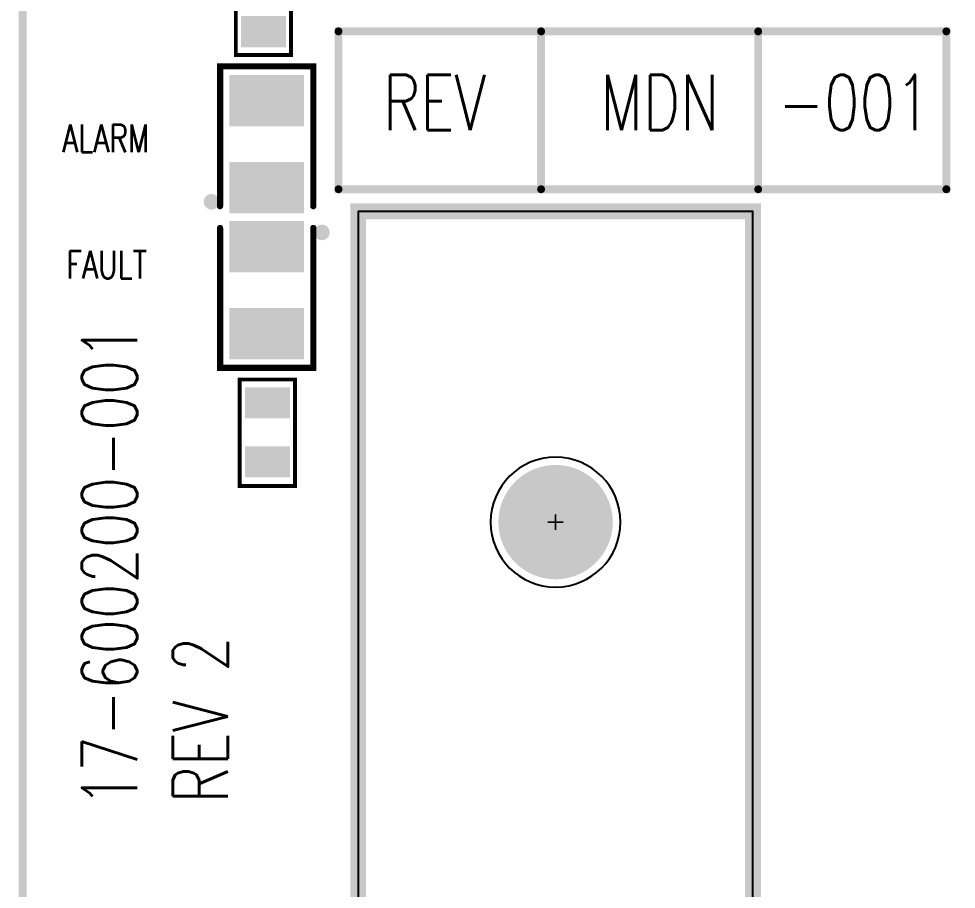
# Model space of a CAD drawing. Extents: x 0 to 127, y 0 to 167.
# Drawn here: x -0.13 to 30.04, y 95.66 to 123.67 of the extents above; entities that cross this region are included whole.
import ezdxf

# ---------------------------------------------------------------- set-up
doc = ezdxf.new("R2010")
doc.units = 0
doc.linetypes.add('KEEPOUT_00011110$0', pattern=[2, 1, 1])
doc.linetypes.add('KEEPOUT_11000000$15000000', pattern=[2, 1, 1])
for name, color, linetype in [('2D_LINE_126', 222, 'CONTINUOUS'), ('BOARD_OUTLINE_00', 254, 'CONTINUOUS'), ('DRIL_NPLTE_THRU_01', 3, 'CONTINUOUS'), ('DRIL_SYMBOL', 254, 'CONTINUOUS'), ('KEEPOUT_00', 1, 'CONTINUOUS'), ('KEEPOUT_01', 1, 'CONTINUOUS'), ('PADS_INNER', 106, 'CONTINUOUS'), ('PADS_TOP', 106, 'CONTINUOUS'), ('PART_TOP_2DLINE_126', 222, 'CONTINUOUS'), ('TEXT_126', 222, 'CONTINUOUS')]:
    doc.layers.add(name, color=color, linetype=linetype)
doc.styles.add('W0$127', font='simplex', dxfattribs={"width": 0.75})
doc.styles.add('W0$254', font='simplex', dxfattribs={"width": 0.75})

# ---------------------------------------------------------------- blocks, each defined once
blk = doc.blocks.new('BOARD_3329')
at = {"layer": 'BOARD_OUTLINE_00', "const_width": 0.254}
blk.add_lwpolyline([(5.588, -10.84199), (10.58799, -5.842), (131.318, -5.842), (132.588, -7.112), (132.588, -156.972), (131.318, -158.242), (16.088106, -158.242), (5.588, -65.8368)], close=True, dxfattribs=at)
blk = doc.blocks.new('SMOOTH_0$254')
at = {"const_width": 0.127}
blk.add_lwpolyline([(-0.0635, 0, 1), (0.0635, 0, 1)], format="xyb", close=True, dxfattribs=at)
blk = doc.blocks.new('DRAWING_3019')
at = {"layer": '2D_LINE_126', "const_width": 0.254}
blk.add_lwpolyline([(0.46609, 0), (0.46609, -5.08), (20.02409, -5.08), (20.02409, 0)], close=True, dxfattribs=at)
at = {"layer": '2D_LINE_126'}
for p in [(0.46609, 0), (20.02409, 0), (0.46609, -5.08), (20.02409, -5.08)]:
    blk.add_blockref('SMOOTH_0$254', p, dxfattribs=at)
blk = doc.blocks.new('DRAWING_3020')
at = {"layer": '2D_LINE_126', "const_width": 0.254}
blk.add_lwpolyline([(0, 0), (0, 5.08), (6.985, 5.08), (6.985, 0)], close=True, dxfattribs=at)
at = {"layer": '2D_LINE_126'}
for p in [(0, 5.08), (6.985, 5.08), (0, 0), (6.985, 0)]:
    blk.add_blockref('SMOOTH_0$254', p, dxfattribs=at)
blk = doc.blocks.new('SMOOTH_0$508')
at = {"const_width": 0.254}
blk.add_lwpolyline([(-0.127, 0, 1), (0.127, 0, 1)], format="xyb", close=True, dxfattribs=at)
blk = doc.blocks.new('DRAWING_3381')
at = {"layer": '2D_LINE_126', "const_width": 0.508}
blk.add_lwpolyline([(0, 0), (12.7, 0), (12.7, -108.585), (0, -108.585)], close=True, dxfattribs=at)
at = {"layer": '2D_LINE_126'}
for p in [(0, 0), (12.7, 0)]:
    blk.add_blockref('SMOOTH_0$508', p, dxfattribs=at)
blk = doc.blocks.new('KEEPOUT_17')
at = {"layer": 'KEEPOUT_01', "linetype": 'KEEPOUT_11000000$15000000'}
blk.add_lwpolyline([(9.525, -19.685), (9.525, 88.9), (-3.175, 88.9), (-3.175, -19.685)], close=True, dxfattribs=at)
blk = doc.blocks.new('SMOOTH_0$127')
at = {"const_width": 0.0635}
blk.add_lwpolyline([(-0.03175, 0, 1), (0.03175, 0, 1)], format="xyb", close=True, dxfattribs=at)
blk = doc.blocks.new('PART_BODY_TOP_3341')
at = {"layer": 'PART_TOP_2DLINE_126', "const_width": 0.127}
blk.add_lwpolyline([(-0.889, -1.7272), (-0.889, 1.7018), (0.889, 1.7018), (0.889, -1.7272)], close=True, dxfattribs=at)
at = {"layer": 'PART_TOP_2DLINE_126'}
for p in [(-0.889, 1.7018), (0.889, 1.7018), (-0.889, -1.7272), (0.889, -1.7272)]:
    blk.add_blockref('SMOOTH_0$127', p, dxfattribs=at)
blk = doc.blocks.new('DRIL_HOLE_0')
blk.add_lwpolyline([(0, 0, 1), (0, 0, 1)], format="xyb", close=True)
blk = doc.blocks.new('PAD_0')
blk.add_lwpolyline([(0, 0, 1), (0, 0, 1)], format="xyb", close=True)
blk = doc.blocks.new('PAD_2')
at = {"const_width": 1}
blk.add_lwpolyline([(-0.725, 0), (0.725, 0)], dxfattribs=at)
blk = doc.blocks.new('STK_TOP_133')
at = {"layer": 'DRIL_NPLTE_THRU_01'}
blk.add_blockref('DRIL_HOLE_0', (0, 0), dxfattribs=at)
at = {"layer": 'PADS_INNER'}
blk.add_blockref('PAD_0', (0, 0), dxfattribs=at)
at = {"layer": 'PADS_TOP'}
blk.add_blockref('PAD_2', (0, 0), dxfattribs=at)
blk = doc.blocks.new('SYM_TOP_11')
for name, p in [('PART_BODY_TOP_3341', (0, 0)), ('STK_TOP_133', (0, 0.95)), ('STK_TOP_133', (0, -0.95))]:
    blk.add_blockref(name, p)
blk = doc.blocks.new('PART_TOP_39')
blk.add_blockref('SYM_TOP_11', (0, 0))
blk = doc.blocks.new('PART_TOP_40')
blk.add_blockref('SYM_TOP_11', (0, 0))
blk = doc.blocks.new('SMOOTH_0$2')
at = {"const_width": 0.1}
blk.add_lwpolyline([(-0.05, 0, 1), (0.05, 0, 1)], format="xyb", close=True, dxfattribs=at)
blk = doc.blocks.new('PART_BODY_TOP_3351')
at = {"layer": 'PART_TOP_2DLINE_126', "const_width": 0.25}
blk.add_lwpolyline([(-1.9822, 1.7762, 1), (-1.7322, 1.7762, 1)], format="xyb", close=True, dxfattribs=at)
at = {"layer": 'PART_TOP_2DLINE_126', "const_width": 0.2}
blk.add_lwpolyline([(-2, 1.5), (2.5, 1.5), (2.5, -1.5), (-2, -1.5)], dxfattribs=at)
at = {"layer": 'PART_TOP_2DLINE_126'}
for p in [(-2, 1.5), (2.5, 1.5), (-2, -1.5), (2.5, -1.5)]:
    blk.add_blockref('SMOOTH_0$2', p, dxfattribs=at)
blk = doc.blocks.new('PAD_14')
at = {"const_width": 1.65}
blk.add_lwpolyline([(-1.2, 0), (1.2, 0)], dxfattribs=at)
blk = doc.blocks.new('STK_TOP_131')
at = {"layer": 'DRIL_NPLTE_THRU_01'}
blk.add_blockref('DRIL_HOLE_0', (0, 0), dxfattribs=at)
at = {"layer": 'PADS_INNER'}
blk.add_blockref('PAD_0', (0, 0), dxfattribs=at)
at = {"layer": 'PADS_TOP', "rotation": 90}
blk.add_blockref('PAD_14', (0, 0), dxfattribs=at)
blk = doc.blocks.new('SYM_TOP_21')
for name, p in [('STK_TOP_131', (-1.4, 0)), ('PART_BODY_TOP_3351', (0, 0)), ('STK_TOP_131', (1.4, 0))]:
    blk.add_blockref(name, p)
blk = doc.blocks.new('PART_TOP_80')
blk.add_blockref('SYM_TOP_21', (0, 0))
blk = doc.blocks.new('PART_TOP_81')
blk.add_blockref('SYM_TOP_21', (0, 0))
blk = doc.blocks.new('PART_BODY_TOP_3348')
at = {"layer": 'KEEPOUT_00', "linetype": 'KEEPOUT_00011110$0'}
blk.add_lwpolyline([(2.09, 0, 1), (-2.09, 0, 1)], format="xyb", close=True, dxfattribs=at)
blk = doc.blocks.new('DRIL_SYMBOL_3$68')
at = {"layer": 'DRIL_SYMBOL', "const_width": 0.0508}
for points in [[(-0.254, 0), (0.254, 0)], [(0, -0.254), (0, 0.254)]]:
    blk.add_lwpolyline(points, dxfattribs=at)
blk = doc.blocks.new('DRIL_HOLE_3$68')
at = {"const_width": 1.84}
blk.add_lwpolyline([(-0.92, 0, 1), (0.92, 0, 1)], format="xyb", close=True, dxfattribs=at)
blk.add_blockref('DRIL_SYMBOL_3$68', (0, 0))
blk = doc.blocks.new('STK_TOP_42')
at = {"layer": 'DRIL_NPLTE_THRU_01'}
blk.add_blockref('DRIL_HOLE_3$68', (0, 0), dxfattribs=at)
at = {"layer": 'PADS_INNER'}
blk.add_blockref('PAD_0', (0, 0), dxfattribs=at)
at = {"layer": 'PADS_TOP'}
blk.add_blockref('PAD_0', (0, 0), dxfattribs=at)
blk = doc.blocks.new('SYM_TOP_18')
for name in ['PART_BODY_TOP_3348', 'STK_TOP_42']:
    blk.add_blockref(name, (0, 0))
blk = doc.blocks.new('PART_TOP_104')
blk.add_blockref('SYM_TOP_18', (0, 0))

msp = doc.modelspace()

# ---------------------------------------------------------------- block references
for name, p in [('BOARD_3329', (-5.588, 158.242)), ('DRAWING_3019', (9.69391, 123.266708)), ('DRAWING_3020', (16.67891, 118.186708)), ('DRAWING_3381', (10.795, 117.475)), ('KEEPOUT_17', (13.97, 28.575)), ('PART_TOP_39', (7.874, 110.363))]:
    msp.add_blockref(name, p)
for name, p, rotation in [('PART_TOP_40', (7.747, 124.206), 180), ('PART_TOP_81', (7.85, 119.64), 90), ('PART_TOP_80', (7.85, 114.94), 270), ('PART_TOP_104', (17.145, 107.475), 270)]:
    msp.add_blockref(name, p, dxfattribs=dict(rotation=rotation))

# ---------------------------------------------------------------- texts
at = {"layer": 'TEXT_126', "width": 0.75}
for s, height, style, p in [('REV', 1.778, 'W0$254', (11.59891, 120.091708)), ('MDN', 1.778, 'W0$254', (18.58391, 120.091708)), ('-001', 1.778, 'W0$254', (24.29891, 120.091708)), ('ALARM', 0.889, 'W0$127', (1.27, 119.38)), ('FAULT', 0.889, 'W0$127', (1.397, 115.316))]:
    msp.add_text(s, height=height, dxfattribs=dict(at, style=style)).set_placement(p)
at = {"layer": 'TEXT_126', "style": 'W0$254', "width": 0.75}
for s, p in [('17-600200-001', (3.683, 98.298)), ('REV 2', (6.604, 98.425))]:
    msp.add_text(s, height=1.778, rotation=90, dxfattribs=at).set_placement(p)

doc.saveas('drawing.dxf')
